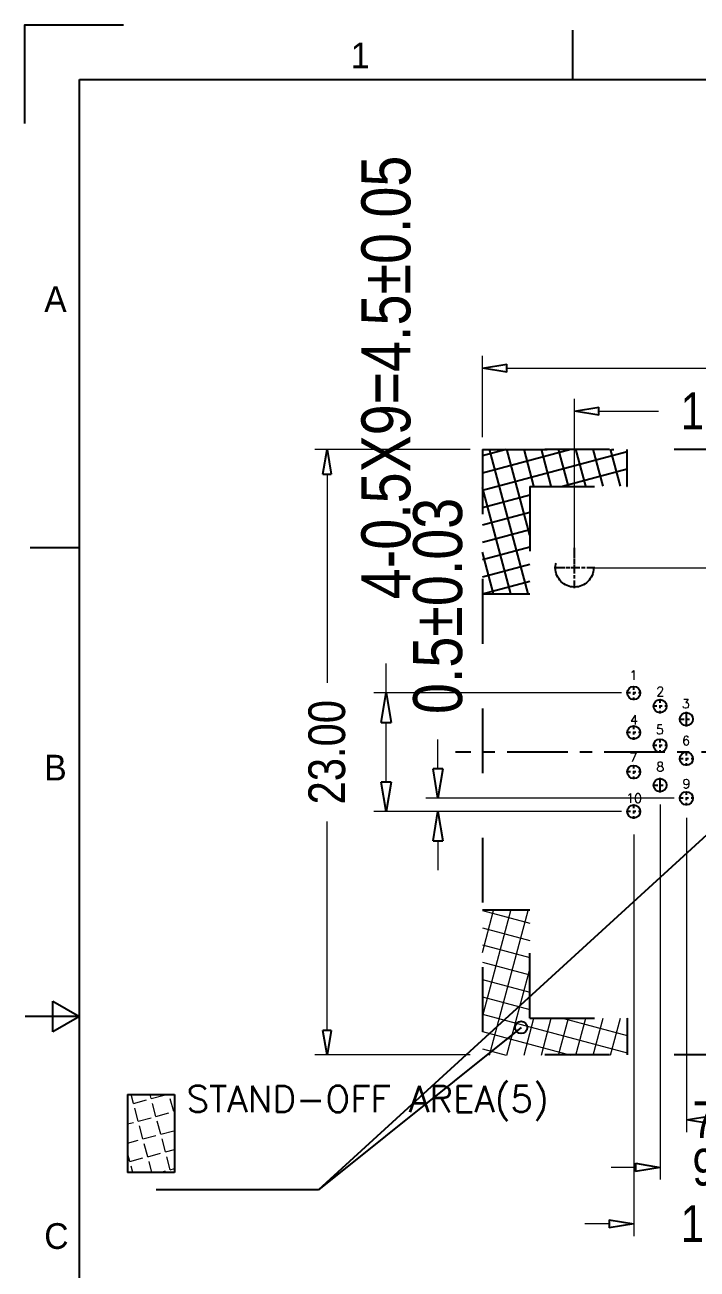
# Model space of a CAD drawing. Header units: millimetres. Extents: x 1756 to 1863, y -828 to -753.
# Drawn here: x 1755.83 to 1781.36, y -800.28 to -753 of the extents above; entities that cross this region are included whole.
import ezdxf
from ezdxf.enums import TextEntityAlignment as Align

# ---------------------------------------------------------------- set-up
doc = ezdxf.new("R2010")
doc.units = ezdxf.units.MM
doc.header["$LTSCALE"] = 30.734
doc.header["$PDMODE"] = 3
doc.header["$PDSIZE"] = 8
doc.linetypes.add('CENTER', pattern=[0.6, 0.375, -0.075, 0.075, -0.075])
doc.linetypes.add('HIDDEN', pattern=[0.2, 0.1, -0.1])
doc.layers.get('0').update_dxf_attribs({"linetype": 'CONTINUOUS'})
doc.layers.get('Defpoints').update_dxf_attribs({"linetype": 'CONTINUOUS'})
for name, color, linetype in [('DEFAULT_2', 8, 'HIDDEN'), ('DIM', 3, 'CONTINUOUS'), ('TuKuang', 7, 'CONTINUOUS')]:
    doc.layers.add(name, color=color, linetype=linetype)
doc.layers.add('from', color=7, linetype='CONTINUOUS', lineweight=13)
doc.styles.add('1', font='romans.shx', dxfattribs={"height": 2.5})
doc.styles.add('ROMANS', font='romans.shx')
doc.styles.get("Standard").update_dxf_attribs({"font": 'txt', "width": 0.85})
doc.styles.add('TXT', font='txt.shx', dxfattribs={"bigfont": 'gbcbig.shx'})
doc.dimstyles.get("Standard").update_dxf_attribs({"dimscale": 0.97, "dimtxt": 2, "dimasz": 1.2, "dimexe": 0.5, "dimexo": 0.5, "dimgap": 0.5, "dimtad": 0, "dimtoh": 1, "dimzin": 1, "dimdsep": 46, "dimtxsty": 'Standard', "dimblk": 'CLOSEDBLANK', "dimcen": 0.5, "dimclrd": 3, "dimclre": 3, "dimclrt": 4, "dimadec": 0, "dimazin": 0, "dimtp": 0.05, "dimtm": 0.05, "dimtfac": 1, "dimtofl": 0, "dimtmove": 0, "dimatfit": 3, "dimldrblk": 'CLOSEDBLANK', "dimfxl": 1, "dimtolj": 1, "dimtzin": 0, "dimlwd": 5, "dimlwe": 5, "dimarcsym": 0})

# ---------------------------------------------------------------- blocks, each defined once
blk = doc.blocks.new('_CLOSEDBLANK')
at = {"color": 0, "linetype": 'ByBlock'}
for p, q in [((-1, 0.167), (0, 0)), ((-1, 0.167), (-1, -0.167)), ((0, 0), (-1, -0.167))]:
    blk.add_line(p, q, dxfattribs=at)
blk = doc.blocks.new('*D4')
at = {"layer": 'Defpoints', "color": 0, "linetype": 'ByBlock', "transparency": 16777216}
for p in [(1778.95, -783.298), (1790.45, -783.165), (1790.45, -798.558)]:
    blk.add_point(p, dxfattribs=at)
at = {"layer": 'DIM', "color": 3, "linetype": 'ByBlock', "lineweight": 5, "transparency": 16777216}
for p, q in [((1778.95, -783.762), (1778.95, -799.023)), ((1790.45, -783.629), (1790.45, -799.023)), ((1778.02, -798.558), (1777.09, -798.558)), ((1791.38, -798.558), (1792.31, -798.558))]:
    blk.add_line(p, q, dxfattribs=at)
at = {"layer": 'DIM', "color": 3, "linetype": 'ByBlock', "lineweight": 5, "transparency": 16777216, "xscale": 0.93, "yscale": 0.93, "zscale": 0.93}
blk.add_blockref('_CLOSEDBLANK', (1778.95, -798.558), dxfattribs=at)
at = {"layer": 'DIM', "color": 3, "linetype": 'ByBlock', "lineweight": 5, "transparency": 16777216, "xscale": 0.93, "yscale": 0.93, "zscale": 0.93, "rotation": 180}
blk.add_blockref('_CLOSEDBLANK', (1790.45, -798.558), dxfattribs=at)
at = {"layer": 'DIM', "color": 4, "linetype": 'ByBlock', "transparency": 16777216, "insert": (1784.7, -798.558), "char_height": 1.395, "attachment_point": 5}
blk.add_mtext('\\A1;11.50±0.05', dxfattribs=at)
blk = doc.blocks.new('*D5')
at = {"layer": 'Defpoints', "color": 0, "linetype": 'ByBlock', "transparency": 16777216}
for p in [(1779.95, -782.165), (1789.45, -782.665), (1789.45, -796.415)]:
    blk.add_point(p, dxfattribs=at)
at = {"layer": 'DIM', "color": 3, "linetype": 'ByBlock', "lineweight": 5, "transparency": 16777216}
for p, q in [((1779.95, -782.629), (1779.95, -796.88)), ((1789.45, -783.129), (1789.45, -796.88)), ((1779.02, -796.415), (1778.09, -796.415)), ((1790.38, -796.415), (1791.31, -796.415))]:
    blk.add_line(p, q, dxfattribs=at)
at = {"layer": 'DIM', "color": 3, "linetype": 'ByBlock', "lineweight": 5, "transparency": 16777216, "xscale": 0.93, "yscale": 0.93, "zscale": 0.93}
blk.add_blockref('_CLOSEDBLANK', (1779.95, -796.415), dxfattribs=at)
at = {"layer": 'DIM', "color": 3, "linetype": 'ByBlock', "lineweight": 5, "transparency": 16777216, "xscale": 0.93, "yscale": 0.93, "zscale": 0.93, "rotation": 180}
blk.add_blockref('_CLOSEDBLANK', (1789.45, -796.415), dxfattribs=at)
at = {"layer": 'DIM', "color": 4, "linetype": 'ByBlock', "transparency": 16777216, "insert": (1784.7, -796.415), "char_height": 1.395, "attachment_point": 5}
blk.add_mtext('\\A1;9.50±0.05', dxfattribs=at)
blk = doc.blocks.new('*D6')
at = {"layer": 'Defpoints', "color": 0, "linetype": 'ByBlock', "transparency": 16777216}
for p in [(1776.7, -767.679), (1776.7, -773.64), (1792.7, -787.64)]:
    blk.add_point(p, dxfattribs=at)
at = {"layer": 'DIM', "color": 3, "linetype": 'ByBlock', "lineweight": 5, "transparency": 16777216}
for p, q in [((1776.7, -773.175), (1776.7, -767.214)), ((1792.7, -787.175), (1792.7, -767.214)), ((1777.63, -767.679), (1779.888, -767.679)), ((1791.77, -767.679), (1789.513, -767.679))]:
    blk.add_line(p, q, dxfattribs=at)
at = {"layer": 'DIM', "color": 3, "linetype": 'ByBlock', "lineweight": 5, "transparency": 16777216, "xscale": 0.93, "yscale": 0.93, "zscale": 0.93, "rotation": 180}
blk.add_blockref('_CLOSEDBLANK', (1776.7, -767.679), dxfattribs=at)
at = {"layer": 'DIM', "color": 3, "linetype": 'ByBlock', "lineweight": 5, "transparency": 16777216, "xscale": 0.93, "yscale": 0.93, "zscale": 0.93}
blk.add_blockref('_CLOSEDBLANK', (1792.7, -767.679), dxfattribs=at)
at = {"layer": 'DIM', "color": 4, "linetype": 'ByBlock', "transparency": 16777216, "insert": (1784.7, -767.679), "char_height": 1.395, "attachment_point": 5}
blk.add_mtext('\\A1;16.00±0.05', dxfattribs=at)
blk = doc.blocks.new('*D7')
at = {"layer": 'Defpoints', "color": 0, "linetype": 'ByBlock', "transparency": 16777216}
for p in [(1767.301, -769.14), (1773.2, -769.14), (1773.2, -792.14)]:
    blk.add_point(p, dxfattribs=at)
at = {"layer": 'DIM', "color": 3, "linetype": 'ByBlock', "lineweight": 5, "transparency": 16777216}
for p, q in [((1772.735, -769.14), (1766.837, -769.14)), ((1767.301, -770.07), (1767.301, -778.001)), ((1767.301, -791.21), (1767.301, -783.278)), ((1772.735, -792.14), (1766.837, -792.14))]:
    blk.add_line(p, q, dxfattribs=at)
at = {"layer": 'DIM', "color": 3, "linetype": 'ByBlock', "lineweight": 5, "transparency": 16777216, "xscale": 0.93, "yscale": 0.93, "zscale": 0.93}
for p, rotation in [((1767.301, -769.14), 90), ((1767.301, -792.14), 270)]:
    blk.add_blockref('_CLOSEDBLANK', p, dxfattribs=dict(at, rotation=rotation))
at = {"layer": 'DIM', "color": 4, "linetype": 'ByBlock', "transparency": 16777216, "insert": (1767.301, -780.64), "char_height": 1.395, "attachment_point": 5, "rotation": 90}
blk.add_mtext('\\A1;23.00', dxfattribs=at)
blk = doc.blocks.new('*D8')
at = {"layer": 'Defpoints', "color": 0, "linetype": 'ByBlock', "transparency": 16777216}
for p in [(1773.2, -766.049), (1773.2, -769.14), (1798.2, -769.64)]:
    blk.add_point(p, dxfattribs=at)
at = {"layer": 'DIM', "color": 3, "linetype": 'ByBlock', "lineweight": 5, "transparency": 16777216}
for p, q in [((1773.2, -768.675), (1773.2, -765.585)), ((1798.2, -769.175), (1798.2, -765.585)), ((1774.13, -766.049), (1783.061, -766.049)), ((1797.27, -766.049), (1788.339, -766.049))]:
    blk.add_line(p, q, dxfattribs=at)
at = {"layer": 'DIM', "color": 3, "linetype": 'ByBlock', "lineweight": 5, "transparency": 16777216, "xscale": 0.93, "yscale": 0.93, "zscale": 0.93, "rotation": 180}
blk.add_blockref('_CLOSEDBLANK', (1773.2, -766.049), dxfattribs=at)
at = {"layer": 'DIM', "color": 3, "linetype": 'ByBlock', "lineweight": 5, "transparency": 16777216, "xscale": 0.93, "yscale": 0.93, "zscale": 0.93}
blk.add_blockref('_CLOSEDBLANK', (1798.2, -766.049), dxfattribs=at)
at = {"layer": 'DIM', "color": 4, "linetype": 'ByBlock', "transparency": 16777216, "insert": (1785.7, -766.049), "char_height": 1.395, "attachment_point": 5}
blk.add_mtext('\\A1;25.00', dxfattribs=at)
blk = doc.blocks.new('*D9')
at = {"layer": 'Defpoints', "color": 0, "linetype": 'ByBlock', "transparency": 16777216}
for p in [(1788.45, -782.165), (1780.95, -782.665), (1788.45, -794.609)]:
    blk.add_point(p, dxfattribs=at)
at = {"layer": 'DIM', "color": 3, "linetype": 'ByBlock', "lineweight": 5, "transparency": 16777216}
for p, q in [((1788.45, -782.629), (1788.45, -795.073)), ((1780.95, -783.129), (1780.95, -795.073)), ((1781.88, -794.609), (1787.52, -794.609))]:
    blk.add_line(p, q, dxfattribs=at)
at = {"layer": 'DIM', "color": 3, "linetype": 'ByBlock', "lineweight": 5, "transparency": 16777216, "xscale": 0.93, "yscale": 0.93, "zscale": 0.93, "rotation": 180}
blk.add_blockref('_CLOSEDBLANK', (1780.95, -794.609), dxfattribs=at)
at = {"layer": 'DIM', "color": 3, "linetype": 'ByBlock', "lineweight": 5, "transparency": 16777216, "xscale": 0.93, "yscale": 0.93, "zscale": 0.93}
blk.add_blockref('_CLOSEDBLANK', (1788.45, -794.609), dxfattribs=at)
at = {"layer": 'DIM', "color": 4, "linetype": 'ByBlock', "transparency": 16777216, "insert": (1784.7, -794.609), "char_height": 1.395, "attachment_point": 5}
blk.add_mtext('\\A1;7.50±0.05', dxfattribs=at)
blk = doc.blocks.new('*D12')
at = {"layer": 'Defpoints', "color": 0, "linetype": 'ByBlock', "transparency": 16777216}
for p in [(1776.7, -773.64), (1792.7, -787.64), (1804.738, -787.64)]:
    blk.add_point(p, dxfattribs=at)
at = {"layer": 'DIM', "color": 3, "linetype": 'ByBlock', "lineweight": 5, "transparency": 16777216}
for p, q in [((1777.165, -773.64), (1805.202, -773.64)), ((1804.738, -774.57), (1804.738, -775.827)), ((1804.738, -786.71), (1804.738, -785.452)), ((1793.165, -787.64), (1805.202, -787.64))]:
    blk.add_line(p, q, dxfattribs=at)
at = {"layer": 'DIM', "color": 3, "linetype": 'ByBlock', "lineweight": 5, "transparency": 16777216, "xscale": 0.93, "yscale": 0.93, "zscale": 0.93}
for p, rotation in [((1804.738, -773.64), 90), ((1804.738, -787.64), 270)]:
    blk.add_blockref('_CLOSEDBLANK', p, dxfattribs=dict(at, rotation=rotation))
at = {"layer": 'DIM', "color": 4, "linetype": 'ByBlock', "transparency": 16777216, "insert": (1804.738, -780.64), "char_height": 1.395, "attachment_point": 5, "rotation": 90}
blk.add_mtext('\\A1;14.00±0.05', dxfattribs=at)
blk = doc.blocks.new('asdf456')
at = {"color": 8}
for p, q in [((1348.08, 83.246), (1348.08, 85.492)), ((1348.08, 85.492), (1350.046, 84.369)), ((1350.046, 84.369), (1348.08, 83.246))]:
    blk.add_line(p, q, dxfattribs=at)
at = {"layer": 'TuKuang', "color": 8}
for p, q in [((1386.159, 152.964), (1386.159, 156.574)), ((1350.046, 15.774), (1350.046, 152.964)), ((1350.046, 152.964), (1548.39, 152.964)), ((1350.046, 118.666), (1346.436, 118.666)), ((1350.046, 84.369), (1346.075, 84.369))]:
    blk.add_line(p, q, dxfattribs=at)
blk.add_lwpolyline([(1346.046, 149.743), (1346.046, 156.964), (1353.266, 156.964)], dxfattribs=at)
at = {"color": 8, "char_height": 1.88441, "attachment_point": 1, "style": '1'}
for s, insert, width in [('{\\f@Gulim|b0|i0|c0|p34;1}', (1369.897, 155.673), 8.30081), ('{\\f@Gulim|b0|i0|c134|p34;A}', (1347.461, 137.821), 9.04157), ('{\\f@Gulim|b0|i0|c134|p34;B}', (1347.461, 103.524), 9.04157), ('{\\f@Gulim|b0|i0|c134|p34;C}', (1347.461, 69.226), 9.04157)]:
    blk.add_mtext(s, dxfattribs=dict(at, insert=insert, width=width))
blk = doc.blocks.new('*D16')
at = {"layer": 'Defpoints', "color": 0, "linetype": 'ByBlock', "transparency": 16777216}
for p in [(1771.515, -782.39), (1780.95, -782.39), (1778.95, -782.89)]:
    blk.add_point(p, dxfattribs=at)
at = {"layer": 'DIM', "color": 3, "linetype": 'ByBlock', "lineweight": 5, "transparency": 16777216}
for p, q in [((1771.515, -781.274), (1771.515, -780.158)), ((1780.485, -782.39), (1771.05, -782.39)), ((1778.485, -782.89), (1771.05, -782.89)), ((1771.515, -784.006), (1771.515, -785.122))]:
    blk.add_line(p, q, dxfattribs=at)
at = {"layer": 'DIM', "color": 3, "linetype": 'ByBlock', "lineweight": 5, "transparency": 16777216, "xscale": 1.116, "yscale": 1.116, "zscale": 1.116}
for p, rotation in [((1771.515, -782.39), 270), ((1771.515, -782.89), 90)]:
    blk.add_blockref('_CLOSEDBLANK', p, dxfattribs=dict(at, rotation=rotation))
at = {"layer": 'DIM', "color": 4, "linetype": 'ByBlock', "transparency": 16777216, "insert": (1771.515, -775.082), "char_height": 1.86, "attachment_point": 5, "rotation": 90}
blk.add_mtext('\\A1;0.5%%P0.03', dxfattribs=at)
blk = doc.blocks.new('*D17')
at = {"layer": 'Defpoints', "color": 0, "linetype": 'ByBlock', "transparency": 16777216}
for p in [(1769.549, -778.39), (1778.95, -778.39), (1778.95, -782.89)]:
    blk.add_point(p, dxfattribs=at)
at = {"layer": 'DIM', "color": 3, "linetype": 'ByBlock', "lineweight": 5, "transparency": 16777216}
for p, q in [((1769.549, -778.39), (1769.549, -777.274)), ((1778.485, -778.39), (1769.084, -778.39)), ((1769.549, -781.774), (1769.549, -779.506)), ((1778.485, -782.89), (1769.084, -782.89))]:
    blk.add_line(p, q, dxfattribs=at)
at = {"layer": 'DIM', "color": 3, "linetype": 'ByBlock', "lineweight": 5, "transparency": 16777216, "xscale": 1.116, "yscale": 1.116, "zscale": 1.116}
for p, rotation in [((1769.549, -778.39), 90), ((1769.549, -782.89), 270)]:
    blk.add_blockref('_CLOSEDBLANK', p, dxfattribs=dict(at, rotation=rotation))
at = {"layer": 'DIM', "color": 4, "linetype": 'ByBlock', "transparency": 16777216, "insert": (1769.549, -766.401), "char_height": 1.86, "attachment_point": 5, "rotation": 90}
blk.add_mtext('\\A1;4-0.5X9=4.5%%P0.05', dxfattribs=at)

msp = doc.modelspace()

# ---------------------------------------------------------------- hatches: boundary and pattern name
at = {"linetype": 'HIDDEN', "lineweight": 9, "ltscale": 0.3}
h = msp.add_hatch(dxfattribs=at)
h.set_pattern_fill('NET', color=8, scale=0.2, angle=15, style=0)
h.set_pattern_definition([(345, (-497.4657, -439.8721), (-0.1643501, -0.6133629), []), (255, (-497.4657, -439.8721), (-0.6133629, 0.1643501), [])])
h.paths.add_polyline_path([(1775, -786.651), (1773.2, -786.651), (1773.2, -792.151), (1778.7, -792.151), (1778.7, -790.751), (1775, -790.751)])
h = msp.add_hatch(dxfattribs=at)
h.set_pattern_fill('ANGLE', color=8, scale=0.1, angle=15, style=0)
h.set_pattern_definition([(15, (1078.4995, -936.0822), (-0.1807851, 0.6746992), [0.508, -0.1905]), (105, (1078.4995, -936.0822), (-0.6746992, -0.1807851), [0.508, -0.1905])])
h.paths.add_polyline_path([(1761.512, -796.604), (1759.729, -796.604), (1759.729, -793.651), (1761.512, -793.651)])
at = {"layer": 'DEFAULT_2', "ltscale": 0.8}
h = msp.add_hatch(dxfattribs=at)
h.set_pattern_fill('NET', color=256, scale=0.2, angle=15, style=0)
h.set_pattern_definition([(15, (-497.4657, -1121.40706), (-0.1643501, 0.6133629), []), (105, (-497.4657, -1121.40706), (-0.6133629, -0.1643501), [])])
h.paths.add_polyline_path([(1775, -774.628), (1773.2, -774.628), (1773.2, -769.128), (1778.7, -769.128), (1778.7, -770.528), (1775, -770.528)])

# ---------------------------------------------------------------- linework, layer by layer
at = {"color": 1, "linetype": 'CENTER', "ltscale": 0.005091}
for p, q in [((1776.7, -774.41), (1776.7, -772.87)), ((1776.7, -774.41), (1776.7, -772.87)), ((1777.47, -773.64), (1775.93, -773.64)), ((1777.47, -773.64), (1775.93, -773.64))]:
    msp.add_line(p, q, dxfattribs=at)
at = {"color": 1, "linetype": 'CENTER', "ltscale": 0.023141}
for p, q in [((1776.7, -774.41), (1776.7, -772.87)), ((1776.7, -774.41), (1776.7, -772.87)), ((1777.47, -773.64), (1775.93, -773.64)), ((1777.47, -773.64), (1775.93, -773.64))]:
    msp.add_line(p, q, dxfattribs=at)
at = {"color": 1, "linetype": 'CENTER', "ltscale": 0.008264}
for p, q in [((1778.95, -778.665), (1778.95, -778.115)), ((1778.95, -778.665), (1778.95, -778.115)), ((1778.95, -778.665), (1778.95, -778.115)), ((1779.225, -778.39), (1778.675, -778.39)), ((1779.225, -778.39), (1778.675, -778.39)), ((1779.225, -778.39), (1778.675, -778.39)), ((1779.95, -779.165), (1779.95, -778.615)), ((1779.95, -779.165), (1779.95, -778.615)), ((1779.95, -779.165), (1779.95, -778.615)), ((1780.225, -778.89), (1779.675, -778.89)), ((1780.225, -778.89), (1779.675, -778.89)), ((1780.225, -778.89), (1779.675, -778.89)), ((1780.95, -779.662), (1780.95, -779.112)), ((1780.95, -779.662), (1780.95, -779.112)), ((1780.95, -779.662), (1780.95, -779.112)), ((1779.225, -779.89), (1778.675, -779.89)), ((1779.225, -779.89), (1778.675, -779.89)), ((1779.225, -779.89), (1778.675, -779.89)), ((1778.95, -780.165), (1778.95, -779.615)), ((1778.95, -780.165), (1778.95, -779.615)), ((1778.95, -780.165), (1778.95, -779.615)), ((1780.225, -780.39), (1779.675, -780.39)), ((1780.225, -780.39), (1779.675, -780.39)), ((1780.225, -780.39), (1779.675, -780.39)), ((1779.95, -780.665), (1779.95, -780.115)), ((1779.95, -780.665), (1779.95, -780.115)), ((1779.95, -780.665), (1779.95, -780.115)), ((1781.225, -780.887), (1780.675, -780.887)), ((1781.225, -780.887), (1780.675, -780.887)), ((1781.225, -780.887), (1780.675, -780.887)), ((1780.95, -781.162), (1780.95, -780.612)), ((1780.95, -781.162), (1780.95, -780.612)), ((1780.95, -781.162), (1780.95, -780.612)), ((1779.225, -781.39), (1778.675, -781.39)), ((1779.225, -781.39), (1778.675, -781.39)), ((1779.225, -781.39), (1778.675, -781.39)), ((1778.95, -781.665), (1778.95, -781.115)), ((1778.95, -781.665), (1778.95, -781.115)), ((1778.95, -781.665), (1778.95, -781.115)), ((1779.95, -782.165), (1779.95, -781.615)), ((1779.95, -782.165), (1779.95, -781.615)), ((1779.95, -782.165), (1779.95, -781.615)), ((1781.225, -782.39), (1780.675, -782.39)), ((1781.225, -782.39), (1780.675, -782.39)), ((1781.225, -782.39), (1780.675, -782.39)), ((1780.95, -782.665), (1780.95, -782.115)), ((1780.95, -782.665), (1780.95, -782.115)), ((1780.95, -782.665), (1780.95, -782.115)), ((1779.225, -782.89), (1778.675, -782.89)), ((1779.225, -782.89), (1778.675, -782.89)), ((1779.225, -782.89), (1778.675, -782.89)), ((1778.95, -783.165), (1778.95, -782.615)), ((1778.95, -783.165), (1778.95, -782.615)), ((1778.95, -783.165), (1778.95, -782.615))]:
    msp.add_line(p, q, dxfattribs=at)
at = {"color": 1, "linetype": 'CENTER', "ltscale": 0.016529}
for p, q in [((1780.675, -779.387), (1781.225, -779.387)), ((1780.675, -779.387), (1781.225, -779.387)), ((1780.675, -779.387), (1781.225, -779.387)), ((1780.675, -779.387), (1781.225, -779.387)), ((1780.675, -779.387), (1781.225, -779.387)), ((1780.675, -779.387), (1781.225, -779.387)), ((1780.95, -779.662), (1780.95, -779.112)), ((1780.95, -779.662), (1780.95, -779.112)), ((1780.95, -779.662), (1780.95, -779.112)), ((1780.95, -779.662), (1780.95, -779.112)), ((1780.95, -779.662), (1780.95, -779.112)), ((1780.95, -779.662), (1780.95, -779.112)), ((1779.675, -781.89), (1780.225, -781.89)), ((1779.675, -781.89), (1780.225, -781.89)), ((1779.675, -781.89), (1780.225, -781.89)), ((1779.675, -781.89), (1780.225, -781.89)), ((1779.675, -781.89), (1780.225, -781.89)), ((1779.675, -781.89), (1780.225, -781.89)), ((1779.675, -781.89), (1780.225, -781.89)), ((1779.95, -782.165), (1779.95, -781.615)), ((1779.95, -782.165), (1779.95, -781.615)), ((1779.95, -782.165), (1779.95, -781.615)), ((1779.95, -782.165), (1779.95, -781.615)), ((1779.95, -782.165), (1779.95, -781.615)), ((1779.95, -782.165), (1779.95, -781.615)), ((1779.95, -782.165), (1779.95, -781.615))]:
    msp.add_line(p, q, dxfattribs=at)
at = {"color": 1, "linetype": 'CENTER', "ltscale": 0.2}
msp.add_line((1798.575, -780.64), (1772.185, -780.64), dxfattribs=at)
at = {"color": 0, "linetype": 'ByBlock'}
for p, q in [((1784.415, -781.313), (1766.972, -797.265)), ((1774.674, -791.096), (1766.972, -797.265)), ((1759.729, -793.651), (1761.512, -793.651)), ((1759.729, -793.651), (1759.729, -796.604)), ((1761.512, -793.651), (1761.512, -796.604)), ((1761.512, -796.604), (1759.729, -796.604)), ((1766.972, -797.265), (1760.816, -797.265))]:
    msp.add_line(p, q, dxfattribs=at)
at = {"color": 0}
for centre in [(1778.95, -778.39), (1779.95, -778.89), (1780.95, -779.387), (1778.95, -779.89), (1779.95, -780.39), (1780.95, -780.887), (1778.95, -781.39), (1779.95, -781.89), (1780.95, -782.39), (1778.95, -782.89)]:
    msp.add_circle(centre, 0.25, dxfattribs=at)
at = {"color": 0, "linetype": 'ByBlock'}
msp.add_circle((1774.674, -791.096), 0.233, dxfattribs=at)
at = {"layer": 'DEFAULT_2', "ltscale": 0.8}
for p, q in [((1773.2, -769.14), (1773.2, -792.14)), ((1797.7, -769.14), (1773.2, -769.14)), ((1773.2, -769.14), (1778.2, -769.14)), ((1773.2, -769.14), (1773.2, -774.14)), ((1778.7, -770.54), (1778.7, -769.14)), ((1775, -770.54), (1778.7, -770.54)), ((1775, -770.54), (1775, -774.64)), ((1775, -774.64), (1773.2, -774.64)), ((1775, -786.64), (1773.2, -786.64)), ((1775, -790.74), (1775, -786.64)), ((1775, -790.74), (1778.7, -790.74)), ((1778.7, -790.74), (1778.7, -792.14)), ((1797.7, -792.14), (1773.2, -792.14))]:
    msp.add_line(p, q, dxfattribs=at)
msp.add_circle((1776.7, -773.64), 0.725, dxfattribs=at)

# ---------------------------------------------------------------- block references
at = {"xscale": 0.518942464007705, "yscale": 0.518942464007705, "zscale": 0.518942464007705}
msp.add_blockref('asdf456', (1057.306, -834.459), dxfattribs=at)

# ---------------------------------------------------------------- texts
at = {"color": 0, "linetype": 'ByBlock', "insert": (1761.966, -793.313), "char_height": 1, "width": 15.18866, "attachment_point": 1, "style": 'ROMANS'}
msp.add_mtext('STAND-OFF AREA(5)', dxfattribs=at)
at = {"layer": 'from', "color": 6, "linetype": 'ByBlock', "style": 'TXT'}
for s, p in [('1', (1778.942, -777.71)), ('2', (1779.957, -778.33)), ('3', (1780.931, -778.796)), ('4', (1778.957, -779.407)), ('5', (1779.939, -779.779)), ('6', (1780.935, -780.202)), ('7', (1778.933, -780.833)), ('8', (1779.958, -781.193)), ('9', (1780.952, -781.839)), ('10', (1778.962, -782.39))]:
    msp.add_text(s, height=0.35, dxfattribs=at).set_placement(p, align=Align.MIDDLE)

# ---------------------------------------------------------------- dimensions: what is measured, and where the dimension line sits
at = {"layer": 'DIM', "color": 0, "linetype": 'ByBlock'}
dim = msp.add_linear_dim(base=(1769.549, -778.39), p1=(1778.95, -782.89), p2=(1778.95, -778.39), angle=90, text='4-0.5X9=4.5%%P0.05', dimstyle='Standard', override={"dimscale": 0.93, "dimexe": 0.49975, "dimexo": 0.49975, "dimgap": 0.49975, "dimtoh": 0}, dxfattribs=at)
dim.commit()
dim.dimension.update_dxf_attribs({"geometry": '*D17', "text_midpoint": (1769.549, -766.401), "dimtype": 128})
for base, p1, p2, override, picture, middle in [((1773.2, -766.049), (1798.2, -769.64), (1773.2, -769.14), {"dimscale": 0.93, "dimtxt": 1.5, "dimasz": 1, "dimexe": 0.49975, "dimexo": 0.49975, "dimgap": 0.49975, "dimtoh": 0}, '*D8', (1785.7, -766.049)), ((1776.7, -767.679), (1792.7, -787.64), (1776.7, -773.64), {"dimscale": 0.93, "dimtxt": 1.5, "dimasz": 1, "dimexe": 0.49975, "dimexo": 0.49975, "dimgap": 0.49975, "dimtoh": 0, "dimtol": 1}, '*D6', (1784.7, -767.679)), ((1789.45, -796.415), (1779.95, -782.165), (1789.45, -782.665), {"dimscale": 0.93, "dimtxt": 1.5, "dimasz": 1, "dimexe": 0.49975, "dimexo": 0.49975, "dimgap": 0.49975, "dimtoh": 0, "dimtol": 1}, '*D5', (1784.7, -796.415)), ((1790.45, -798.558), (1778.95, -783.298), (1790.45, -783.165), {"dimscale": 0.93, "dimtxt": 1.5, "dimasz": 1, "dimexe": 0.49975, "dimexo": 0.49975, "dimgap": 0.49975, "dimtoh": 0, "dimtol": 1}, '*D4', (1784.7, -798.558))]:
    dim = msp.add_linear_dim(base=base, p1=p1, p2=p2, dimstyle='Standard', override=override, dxfattribs=at)
    dim.commit()
    dim.dimension.update_dxf_attribs({"geometry": picture, "text_midpoint": middle})
dim = msp.add_linear_dim(base=(1767.301, -769.14), p1=(1773.2, -792.14), p2=(1773.2, -769.14), angle=90, dimstyle='Standard', override={"dimscale": 0.93, "dimtxt": 1.5, "dimasz": 1, "dimexe": 0.49975, "dimexo": 0.49975, "dimgap": 0.49975, "dimtoh": 0}, dxfattribs=at)
dim.commit()
dim.dimension.update_dxf_attribs({"geometry": '*D7', "text_midpoint": (1767.301, -780.64), "dimtype": 128})
dim = msp.add_linear_dim(base=(1771.515, -782.39), p1=(1778.95, -782.89), p2=(1780.95, -782.39), angle=90, text='0.5%%P0.03', dimstyle='Standard', override={"dimscale": 0.93, "dimexe": 0.49975, "dimexo": 0.49975, "dimgap": 0.49975, "dimtoh": 0}, dxfattribs=at)
dim.commit()
dim.dimension.update_dxf_attribs({"geometry": '*D16', "text_midpoint": (1771.515, -775.082)})
dim = msp.add_linear_dim(base=(1804.738, -787.64), p1=(1776.7, -773.64), p2=(1792.7, -787.64), angle=90, dimstyle='Standard', override={"dimscale": 0.93, "dimtxt": 1.5, "dimasz": 1, "dimexe": 0.49975, "dimexo": 0.49975, "dimgap": 0.49975, "dimtoh": 0, "dimtol": 1}, dxfattribs=at)
dim.commit()
dim.dimension.update_dxf_attribs({"geometry": '*D12', "text_midpoint": (1804.738, -780.64)})
dim = msp.add_linear_dim(base=(1788.45, -794.609), p1=(1780.95, -782.665), p2=(1788.45, -782.165), dimstyle='Standard', override={"dimscale": 0.93, "dimtxt": 1.5, "dimasz": 1, "dimexe": 0.49975, "dimexo": 0.49975, "dimgap": 0.49975, "dimtoh": 0, "dimtol": 1}, dxfattribs=at)
dim.commit()
dim.dimension.update_dxf_attribs({"geometry": '*D9', "text_midpoint": (1784.7, -794.609), "dimtype": 128})

doc.saveas('drawing.dxf')
